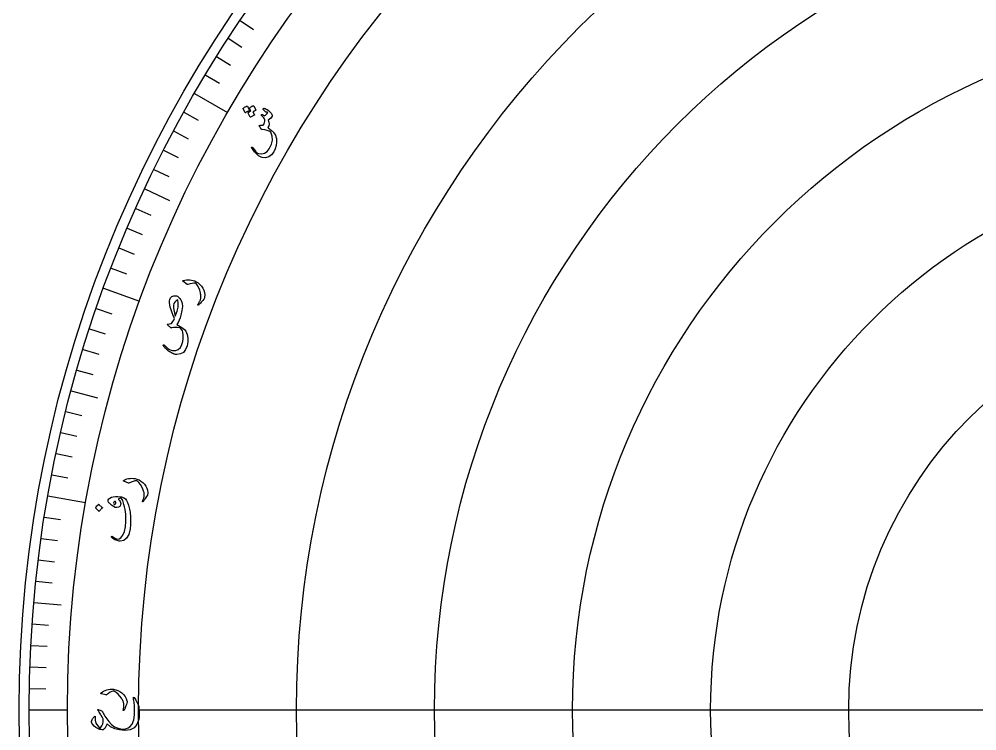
# Model space of a CAD drawing. Header units: millimetres. Extents: x -125 to 125, y -125 to 125.
# Drawn here: x -125 to -28.7, y -2.1 to 69.5 of the extents above; entities that cross this region are included whole.
import ezdxf

# ---------------------------------------------------------------- set-up
doc = ezdxf.new("R2010")
doc.units = ezdxf.units.MM
for name, color, linetype in [('CUT_OUTER', 1, 'Continuous'), ('ENGRAVE', 7, 'Continuous'), ('ENGRAVE_FINE', 8, 'Continuous'), ('TEXT', 5, 'Continuous')]:
    doc.layers.add(name, color=color, linetype=linetype)

msp = doc.modelspace()

# ---------------------------------------------------------------- linework, layer by layer
at = {"layer": 'CUT_OUTER'}
msp.add_circle((0, 0), 125, dxfattribs=at)
at = {"layer": 'ENGRAVE'}
for points in [[(-107.3872, 62), (-104.053, 60.075)], [(-112.3822, 52.4047), (-109.8898, 51.2425)], [(-116.5219, 42.4105), (-112.9041, 41.0937)], [(-119.7748, 32.0936), (-117.1185, 31.3818)], [(-122.1162, 21.5324), (-118.3247, 20.8638)], [(-123.5281, 10.8073), (-120.7886, 10.5676)], [(-124, 0), (-120.15, 0)], [(-113, 0), (113, 0)]]:
    msp.add_lwpolyline(points, dxfattribs=at)
for radius in [124, 120.15, 113, 83.25, 55.5]:
    msp.add_circle((0, 0), radius, dxfattribs=at)
at = {"layer": 'ENGRAVE_FINE'}
for points in [[(-102.8007, 69.3399), (-101.4327, 68.4173)], [(-103.9952, 67.5352), (-102.6113, 66.6366)], [(-105.158, 65.71), (-103.7587, 64.8356)], [(-106.2887, 63.8647), (-104.8744, 63.0149)], [(-108.4528, 60.1164), (-107.0097, 59.3165)], [(-109.4855, 58.2145), (-108.0286, 57.4398)], [(-110.4848, 56.2948), (-109.0146, 55.5457)], [(-111.4505, 54.358), (-109.9675, 53.6347)], [(-113.2796, 50.4353), (-111.7723, 49.7642)], [(-114.1426, 48.4507), (-112.6238, 47.806)], [(-114.9708, 46.4512), (-113.4409, 45.8331)], [(-115.764, 44.4376), (-114.2236, 43.8463)], [(-117.2443, 40.3705), (-115.6842, 39.8333)], [(-117.931, 38.3181), (-116.3618, 37.8082)], [(-118.5818, 36.2541), (-117.0039, 35.7717)], [(-119.1965, 34.179), (-117.6104, 33.7242)], [(-120.3167, 29.9983), (-118.7157, 29.5991)], [(-120.8219, 27.8939), (-119.2142, 27.5228)], [(-121.2903, 25.781), (-119.6764, 25.438)], [(-121.7218, 23.6603), (-120.1021, 23.3455)], [(-122.4734, 19.3979), (-120.8437, 19.1398)], [(-122.7932, 17.2575), (-121.1593, 17.0278)], [(-123.0757, 15.1118), (-121.438, 14.9107)], [(-123.3207, 12.9615), (-121.6798, 12.7891)], [(-123.6979, 8.6498), (-122.052, 8.5347)], [(-123.8301, 6.4897), (-122.1823, 6.4033)], [(-123.9245, 4.3275), (-122.2755, 4.27)], [(-123.9811, 2.1641), (-122.3314, 2.1353)]]:
    msp.add_lwpolyline(points, dxfattribs=at)
for radius in [97.125, 69.375, 41.625]:
    msp.add_circle((0, 0), radius, dxfattribs=at)
at = {"layer": 'TEXT'}
for points in [[(-102.4805, 60.4659), (-102.4827, 60.4749), (-102.4814, 60.4848), (-102.4765, 60.4957), (-102.468, 60.5076), (-102.4251, 60.5426), (-102.3815, 60.5753), (-102.337, 60.6055), (-102.2916, 60.6333), (-102.245, 60.6587), (-102.1967, 60.682), (-102.1467, 60.7031), (-102.0949, 60.7219), (-102.0787, 60.7246), (-102.0658, 60.723), (-102.0561, 60.7172), (-102.0496, 60.7073), (-101.8411, 60.2899), (-101.8397, 60.2784), (-101.8452, 60.2679), (-101.8575, 60.2584), (-101.8768, 60.25), (-101.8932, 60.2425), (-101.9184, 60.2303), (-101.9524, 60.2134), (-101.9951, 60.1917), (-102.047, 60.1647), (-102.1083, 60.1318), (-102.1791, 60.093), (-102.2593, 60.0482), (-102.2713, 60.043), (-102.2806, 60.0424), (-102.2873, 60.0463), (-102.2913, 60.0548)], [(-101.8334, 60.5053), (-101.8356, 60.5142), (-101.8343, 60.5241), (-101.8293, 60.5349), (-101.8208, 60.5467), (-101.778, 60.5814), (-101.7344, 60.6138), (-101.6899, 60.6436), (-101.6446, 60.6711), (-101.598, 60.6962), (-101.5497, 60.7192), (-101.4997, 60.7399), (-101.448, 60.7585), (-101.4347, 60.7601), (-101.4231, 60.7574), (-101.4134, 60.7504), (-101.4055, 60.7391), (-101.1977, 60.3221), (-101.1967, 60.3136), (-101.2019, 60.3049), (-101.2132, 60.296), (-101.2306, 60.287), (-101.2423, 60.2812), (-101.2605, 60.2721), (-101.2852, 60.2596), (-101.3164, 60.2437), (-101.3539, 60.2243), (-101.3972, 60.2012), (-101.4465, 60.1744), (-101.5018, 60.1438), (-101.3462, 59.8391), (-101.3447, 59.8276), (-101.3502, 59.8172), (-101.3625, 59.8077), (-101.3816, 59.7994), (-101.398, 59.7919), (-101.4231, 59.7798), (-101.457, 59.763), (-101.4996, 59.7415), (-101.5513, 59.7147), (-101.6124, 59.682), (-101.683, 59.6434), (-101.7629, 59.5989), (-101.7737, 59.5957), (-101.7822, 59.5966), (-101.7884, 59.6013), (-101.7923, 59.61), (-101.9827, 60.0197), (-101.9849, 60.0287), (-101.9836, 60.0385), (-101.9787, 60.0494), (-101.9702, 60.0612), (-101.9401, 60.0859), (-101.9093, 60.1098), (-101.8779, 60.133), (-101.8458, 60.1554), (-101.8128, 60.1765), (-101.779, 60.196), (-101.7444, 60.2137), (-101.7088, 60.2298)], [(-100.4616, 60.386), (-100.4763, 60.4055), (-100.4841, 60.4238), (-100.485, 60.4411), (-100.4791, 60.4572), (-100.4656, 60.4746), (-100.4494, 60.4865), (-100.4305, 60.4929), (-100.4088, 60.4939), (-100.3383, 60.4859), (-100.2589, 60.4627), (-100.1706, 60.4242), (-100.0734, 60.3705), (-99.924, 60.2672), (-99.794, 60.1491), (-99.6833, 60.0165), (-99.592, 59.8693), (-99.5741, 59.827), (-99.5648, 59.7868), (-99.5639, 59.7487), (-99.5716, 59.7128), (-99.6293, 59.6006), (-99.718, 59.4956), (-99.8375, 59.3977), (-99.988, 59.3068), (-99.9005, 59.1032), (-99.8764, 58.91), (-99.9157, 58.7268), (-100.0185, 58.5534), (-99.9279, 58.4928), (-99.8423, 58.4317), (-99.7619, 58.3703), (-99.6864, 58.3085), (-99.6155, 58.2461), (-99.5485, 58.1827), (-99.4855, 58.1182), (-99.4264, 58.0528), (-99.3266, 57.9229), (-99.2477, 57.7803), (-99.1895, 57.625), (-99.152, 57.4569), (-99.1268, 57.1008), (-99.1604, 56.7599), (-99.2529, 56.4337), (-99.4044, 56.1218), (-99.6424, 55.8084), (-99.9159, 55.6078), (-100.2254, 55.5201), (-100.5716, 55.5453), (-100.6806, 55.5829), (-100.7996, 55.645), (-100.9287, 55.7316), (-101.0677, 55.8427), (-101.2126, 55.9781), (-101.3544, 56.1348), (-101.4932, 56.3129), (-101.6289, 56.5125), (-101.6365, 56.5267), (-101.6398, 56.5407), (-101.6387, 56.5545), (-101.6334, 56.5681), (-101.6252, 56.5802), (-101.6157, 56.5893), (-101.6049, 56.5954), (-101.5927, 56.5986), (-101.5783, 56.5973), (-101.5653, 56.5922), (-101.5536, 56.5835), (-101.5431, 56.571), (-101.3595, 56.3112), (-101.1964, 56.1192), (-101.054, 55.9948), (-100.9326, 55.9377), (-100.6118, 55.9075), (-100.3257, 55.9803), (-100.0739, 56.1562), (-99.8558, 56.4351), (-99.6416, 56.8762), (-99.5445, 57.2984), (-99.565, 57.7028), (-99.7034, 58.0901), (-99.8828, 58.1935), (-100.0888, 58.2744), (-100.3213, 58.3327), (-100.5805, 58.3682), (-100.6081, 58.3696), (-100.6304, 58.3747), (-100.6477, 58.3836), (-100.6597, 58.3962), (-100.6956, 58.4491), (-100.729, 58.4992), (-100.76, 58.5463), (-100.7886, 58.5906), (-100.8142, 58.6316), (-100.8362, 58.6692), (-100.8547, 58.7031), (-100.8696, 58.7336), (-100.8746, 58.7488), (-100.873, 58.761), (-100.8651, 58.7702), (-100.8506, 58.7764), (-100.8412, 58.7785), (-100.8272, 58.7808), (-100.8085, 58.7834), (-100.7852, 58.7862), (-100.7575, 58.7888), (-100.7258, 58.7906), (-100.6902, 58.7915), (-100.6506, 58.7916), (-100.5732, 58.7935), (-100.5147, 58.799), (-100.4751, 58.808), (-100.4543, 58.8205), (-100.3766, 58.9307), (-100.3283, 59.0581), (-100.3092, 59.2028), (-100.3194, 59.365), (-100.3467, 59.4379), (-100.4076, 59.5301), (-100.5021, 59.6414), (-100.6301, 59.7721), (-100.6422, 59.7846), (-100.65, 59.7991), (-100.6537, 59.8157), (-100.6532, 59.8342), (-100.6504, 59.8503), (-100.6446, 59.8639), (-100.6358, 59.8749), (-100.624, 59.8834), (-100.5861, 59.8839), (-100.5302, 59.8593), (-100.4562, 59.8096), (-100.3641, 59.7347), (-100.2557, 59.7919), (-100.1624, 59.8663), (-100.0843, 59.958), (-100.0212, 60.0669), (-100.0544, 60.0849), (-100.0831, 60.0966), (-100.1075, 60.1017), (-100.1274, 60.1005), (-100.1474, 60.0973), (-100.1646, 60.0986), (-100.1793, 60.1044), (-100.1912, 60.1146)], [(-108.5349, 43.1016), (-108.5425, 43.1078), (-108.5481, 43.1138), (-108.5516, 43.1198), (-108.5531, 43.1256), (-108.5489, 43.1396), (-108.5364, 43.1538), (-108.5154, 43.1681), (-108.486, 43.1826), (-108.347, 43.229), (-108.1967, 43.2567), (-108.035, 43.2657), (-107.8619, 43.2561), (-107.6818, 43.2304), (-107.5103, 43.1899), (-107.3475, 43.1349), (-107.1933, 43.0653), (-107.0037, 42.9402), (-106.8333, 42.7913), (-106.682, 42.6188), (-106.5497, 42.4228), (-106.4438, 42.2097), (-106.3765, 41.9878), (-106.3478, 41.7571), (-106.3575, 41.5173), (-106.3673, 41.4558), (-106.386, 41.3979), (-106.4138, 41.3435), (-106.4505, 41.2925), (-106.5476, 41.1798), (-106.6363, 41.0783), (-106.7168, 40.9882), (-106.789, 40.9094), (-106.8529, 40.8423), (-106.9083, 40.7872), (-106.9552, 40.7441), (-106.9938, 40.7131), (-107.0042, 40.7076), (-107.0137, 40.7044), (-107.0223, 40.7036), (-107.03, 40.7051), (-107.039, 40.7096), (-107.0467, 40.7156), (-107.0531, 40.7231), (-107.0583, 40.7322), (-107.061, 40.7424), (-107.06, 40.7533), (-107.0553, 40.7647), (-107.0468, 40.7768), (-106.9937, 40.8497), (-106.9457, 40.9205), (-106.903, 40.9891), (-106.8656, 41.0557), (-106.8331, 41.1208), (-106.8054, 41.185), (-106.7825, 41.2483), (-106.7645, 41.3108), (-106.7509, 41.3748), (-106.7416, 41.4429), (-106.7366, 41.5151), (-106.7358, 41.5913), (-106.7396, 41.6717), (-106.7482, 41.7565), (-106.7616, 41.8456), (-106.7799, 41.9391), (-106.8502, 42.2094), (-106.9451, 42.4552), (-107.0647, 42.6764), (-107.2092, 42.8729), (-107.2217, 42.8869), (-107.238, 42.8982), (-107.2581, 42.907), (-107.2821, 42.9131), (-107.4366, 42.9168), (-107.6175, 42.8978), (-107.8249, 42.8557), (-108.0586, 42.7904), (-108.0724, 42.7889), (-108.084, 42.7894), (-108.0935, 42.7917), (-108.1008, 42.796)], [(-109.8683, 41.2831), (-109.7795, 41.4437), (-109.6459, 41.5581), (-109.4676, 41.626), (-109.2448, 41.6474), (-109.1691, 41.6303), (-109.092, 41.5919), (-109.0132, 41.5321), (-108.933, 41.451), (-108.8588, 41.3647), (-108.7984, 41.2893), (-108.7518, 41.2247), (-108.7191, 41.1709), (-108.6249, 40.8943), (-108.5967, 40.5579), (-108.6338, 40.1617), (-108.7356, 39.705), (-108.8183, 39.4382), (-108.9144, 39.1892), (-109.024, 38.958), (-109.1473, 38.7445), (-108.8098, 38.5642), (-108.5476, 38.3934), (-108.3607, 38.2319), (-108.2491, 38.0798), (-108.1144, 37.7375), (-108.049, 37.3802), (-108.0528, 37.0074), (-108.1256, 36.6186), (-108.2757, 36.2344), (-108.4945, 35.9603), (-108.7828, 35.7959), (-109.1414, 35.7411), (-109.1934, 35.7434), (-109.2468, 35.7488), (-109.3015, 35.7573), (-109.3576, 35.769), (-109.4146, 35.7842), (-109.4718, 35.8036), (-109.5295, 35.8272), (-109.5874, 35.8549), (-109.689, 35.907), (-109.7875, 35.9635), (-109.8827, 36.0244), (-109.9749, 36.0898), (-110.0636, 36.1591), (-110.1488, 36.2321), (-110.2304, 36.3088), (-110.3083, 36.3891), (-110.3394, 36.4236), (-110.3687, 36.4572), (-110.3963, 36.4899), (-110.4222, 36.5217), (-110.4463, 36.5523), (-110.469, 36.5814), (-110.4901, 36.609), (-110.5097, 36.635), (-110.5199, 36.6524), (-110.5244, 36.6685), (-110.5232, 36.6834), (-110.5163, 36.6971), (-110.5054, 36.7105), (-110.4939, 36.7196), (-110.4817, 36.7244), (-110.469, 36.725), (-110.4557, 36.7219), (-110.442, 36.716), (-110.4279, 36.7072), (-110.4134, 36.6956), (-110.3712, 36.6418), (-110.3227, 36.588), (-110.2682, 36.5343), (-110.2074, 36.4806), (-110.0475, 36.3572), (-109.8897, 36.2618), (-109.7343, 36.1943), (-109.5813, 36.1546), (-109.2668, 36.1514), (-109.0054, 36.2478), (-108.7968, 36.4437), (-108.6405, 36.7393), (-108.5524, 37.046), (-108.5095, 37.3589), (-108.512, 37.6785), (-108.5597, 38.0051), (-108.5904, 38.1096), (-108.6379, 38.2071), (-108.7021, 38.2978), (-108.783, 38.3816), (-108.7947, 38.3922), (-108.8104, 38.4008), (-108.8303, 38.4075), (-108.8543, 38.4122), (-109.0871, 38.4464), (-109.2977, 38.4583), (-109.4861, 38.4478), (-109.6521, 38.4149), (-109.683, 38.4076), (-109.7086, 38.406), (-109.7287, 38.4099), (-109.7435, 38.4196), (-110.0898, 38.7109), (-110.1123, 38.7432), (-110.1173, 38.7686), (-110.1049, 38.7873), (-110.0751, 38.7991), (-109.7048, 38.8712), (-109.625, 38.9514), (-109.5463, 39.0628), (-109.4686, 39.2053), (-109.3919, 39.3789), (-109.5215, 39.6649), (-109.6351, 39.9466), (-109.7325, 40.224), (-109.814, 40.4969), (-109.8717, 40.751), (-109.8999, 40.9669), (-109.8987, 41.1443), (-109.8683, 41.2831)], [(-109.0638, 41.2516), (-109.2328, 41.1456), (-109.3595, 41.0157), (-109.4438, 40.8622), (-109.4856, 40.6852), (-109.4892, 40.4779), (-109.4604, 40.2286), (-109.399, 39.9376), (-109.3047, 39.6052), (-109.1284, 40.0836), (-109.0292, 40.517), (-109.0075, 40.9061), (-109.0638, 41.2516)], [(-114.4889, 23.0185), (-114.4975, 23.0232), (-114.5041, 23.0281), (-114.5087, 23.0333), (-114.5112, 23.0388), (-114.5096, 23.0533), (-114.4997, 23.0695), (-114.4816, 23.0874), (-114.4553, 23.1069), (-114.3269, 23.1773), (-114.1839, 23.2314), (-114.0264, 23.2692), (-113.8544, 23.2907), (-113.6726, 23.2975), (-113.4967, 23.2884), (-113.3266, 23.2633), (-113.1624, 23.2224), (-112.9535, 23.1332), (-112.7593, 23.0171), (-112.5796, 22.8745), (-112.4145, 22.7052), (-112.2722, 22.5145), (-112.1664, 22.3082), (-112.0968, 22.0863), (-112.0635, 21.8486), (-112.0622, 21.7864), (-112.0703, 21.7261), (-112.0879, 21.6675), (-112.1149, 21.6108), (-112.1903, 21.4826), (-112.2595, 21.3669), (-112.3226, 21.2638), (-112.3795, 21.1734), (-112.4304, 21.096), (-112.475, 21.0319), (-112.5135, 20.9811), (-112.5459, 20.9437), (-112.5552, 20.9364), (-112.564, 20.9315), (-112.5723, 20.9292), (-112.5801, 20.9294), (-112.5898, 20.9321), (-112.5984, 20.9367), (-112.6061, 20.9429), (-112.6128, 20.951), (-112.6173, 20.9605), (-112.6182, 20.9714), (-112.6156, 20.9835), (-112.6095, 20.9969), (-112.5702, 21.0781), (-112.5357, 21.1563), (-112.506, 21.2315), (-112.481, 21.3037), (-112.4607, 21.3735), (-112.4449, 21.4416), (-112.4337, 21.508), (-112.4271, 21.5727), (-112.4252, 21.6381), (-112.4282, 21.7068), (-112.4361, 21.7787), (-112.449, 21.8538), (-112.4671, 21.9323), (-112.4907, 22.0142), (-112.5198, 22.0994), (-112.5545, 22.1881), (-112.672, 22.4416), (-112.8093, 22.6664), (-112.9665, 22.8627), (-113.1438, 23.0303), (-113.1585, 23.0418), (-113.1766, 23.05), (-113.198, 23.055), (-113.2226, 23.0568), (-113.3753, 23.0329), (-113.5499, 22.9818), (-113.7464, 22.9033), (-113.9648, 22.7973), (-113.9781, 22.7934), (-113.9896, 22.7918), (-113.9993, 22.7924), (-114.0073, 22.7953)], [(-116.0528, 21.0213), (-116.0415, 21.1253), (-115.9838, 21.2202), (-115.8799, 21.3058), (-115.7297, 21.3821), (-115.5418, 21.4399), (-115.3249, 21.4701), (-115.079, 21.4729), (-114.804, 21.4482), (-114.7055, 21.4328), (-114.6157, 21.4091), (-114.5347, 21.3772), (-114.4624, 21.3371), (-114.3255, 21.2178), (-114.2036, 21.0556), (-114.0966, 20.8507), (-114.0042, 20.6032), (-113.9651, 20.4661), (-113.9301, 20.3256), (-113.8992, 20.1817), (-113.8723, 20.0345), (-113.8495, 19.8835), (-113.8308, 19.7285), (-113.8162, 19.5694), (-113.8057, 19.4063), (-113.7988, 19.2432), (-113.7953, 19.0844), (-113.7951, 18.9298), (-113.7983, 18.7793), (-113.8052, 18.6328), (-113.8163, 18.4899), (-113.8315, 18.3506), (-113.8508, 18.215), (-113.9859, 17.6576), (-114.1984, 17.2649), (-114.49, 17.0365), (-114.8618, 16.973), (-114.9446, 16.9817), (-115.0377, 17.0003), (-115.1411, 17.029), (-115.2547, 17.0677), (-115.3778, 17.1215), (-115.4951, 17.1884), (-115.6065, 17.2682), (-115.7119, 17.3611), (-115.7237, 17.3743), (-115.7312, 17.3889), (-115.7347, 17.4049), (-115.7341, 17.4222), (-115.7294, 17.4382), (-115.7207, 17.4504), (-115.708, 17.4586), (-115.6914, 17.463), (-115.6737, 17.4636), (-115.6578, 17.4606), (-115.6438, 17.4539), (-115.6317, 17.4435), (-115.3813, 17.2644), (-115.1566, 17.1837), (-114.9577, 17.201), (-114.7845, 17.3157), (-114.5795, 17.5947), (-114.4269, 17.9596), (-114.3258, 18.411), (-114.2751, 18.9492), (-114.2698, 19.1883), (-114.2755, 19.4297), (-114.292, 19.6734), (-114.3195, 19.9197), (-114.3578, 20.1681), (-114.407, 20.4185), (-114.4673, 20.671), (-114.5384, 20.9255), (-114.587, 21.0632), (-114.6467, 21.1715), (-114.7177, 21.2504), (-114.8001, 21.2999), (-114.8643, 21.2934), (-114.9253, 21.2757), (-114.9831, 21.2468), (-115.0378, 21.2067), (-115.0411, 21.2014), (-115.0389, 21.1937), (-115.0312, 21.1838), (-115.018, 21.1714), (-114.9141, 21.0765), (-114.841, 20.9782), (-114.7985, 20.8763), (-114.7868, 20.7709), (-114.8172, 20.5877), (-114.8957, 20.4564), (-115.0225, 20.377), (-115.1978, 20.3494), (-115.3434, 20.3761), (-115.5129, 20.4566), (-115.7063, 20.5911), (-115.9232, 20.78), (-115.975, 20.8368), (-116.0138, 20.8959), (-116.0398, 20.9574), (-116.0528, 21.0213)], [(-117.3027, 20.2974), (-117.3079, 20.305), (-117.3102, 20.3148), (-117.3094, 20.3267), (-117.3056, 20.3408), (-117.248, 20.435), (-117.1824, 20.5217), (-117.1089, 20.6009), (-117.0275, 20.6726), (-117.0159, 20.6789), (-117.0051, 20.6807), (-116.9951, 20.6779), (-116.9859, 20.6706), (-116.6424, 20.3591), (-116.6347, 20.3484), (-116.6345, 20.3364), (-116.6418, 20.323), (-116.6565, 20.3082), (-116.6692, 20.2954), (-116.6884, 20.2751), (-116.7142, 20.2472), (-116.7466, 20.2118), (-116.7855, 20.1682), (-116.8312, 20.1157), (-116.8837, 20.0543), (-116.9429, 19.984), (-116.9523, 19.9749), (-116.9608, 19.971), (-116.9684, 19.9723), (-116.9752, 19.9788)], [(-115.3265, 20.9479), (-115.3459, 20.9709), (-115.3678, 20.9805), (-115.3921, 20.9767), (-115.4188, 20.9594), (-115.4899, 20.8823), (-115.5171, 20.8078), (-115.5005, 20.736), (-115.4401, 20.667), (-115.4198, 20.6558), (-115.401, 20.6508), (-115.3838, 20.652), (-115.368, 20.6594), (-115.3101, 20.723), (-115.2839, 20.7922), (-115.2893, 20.8672), (-115.3265, 20.9479)], [(-116.7685, 1.6402), (-116.7778, 1.6433), (-116.7852, 1.647), (-116.7906, 1.6512), (-116.7941, 1.6561), (-116.7951, 1.6707), (-116.7884, 1.6885), (-116.7739, 1.7093), (-116.7517, 1.7333), (-116.6383, 1.8261), (-116.5076, 1.9055), (-116.3598, 1.9715), (-116.1946, 2.0242), (-116.0171, 2.0642), (-115.8425, 2.0875), (-115.6707, 2.094), (-115.5018, 2.0839), (-115.2801, 2.0345), (-115.0679, 1.956), (-114.8651, 1.8487), (-114.6717, 1.7126), (-114.4969, 1.5512), (-114.355, 1.3678), (-114.246, 1.1624), (-114.1697, 0.9348), (-114.157, 0.8739), (-114.1539, 0.8131), (-114.1604, 0.7524), (-114.1766, 0.6917), (-114.2272, 0.5518), (-114.274, 0.4254), (-114.3172, 0.3125), (-114.3566, 0.2132), (-114.3923, 0.1277), (-114.4245, 0.0565), (-114.4531, -0.0005), (-114.4781, -0.0432), (-114.4858, -0.0521), (-114.4935, -0.0584), (-114.5013, -0.0622), (-114.509, -0.0635), (-114.519, -0.0626), (-114.5284, -0.0597), (-114.5371, -0.055), (-114.5452, -0.0483), (-114.5513, -0.0397), (-114.5542, -0.0292), (-114.5539, -0.0168), (-114.5503, -0.0025), (-114.5266, 0.0845), (-114.507, 0.1677), (-114.4915, 0.2471), (-114.4802, 0.3226), (-114.473, 0.395), (-114.47, 0.4648), (-114.4712, 0.5321), (-114.4765, 0.5969), (-114.4866, 0.6616), (-114.5022, 0.7286), (-114.5232, 0.7978), (-114.5496, 0.8693), (-114.5818, 0.9431), (-114.62, 1.0193), (-114.6643, 1.0978), (-114.7146, 1.1786), (-114.8766, 1.4062), (-115.0527, 1.6021), (-115.2432, 1.7662), (-115.4483, 1.8984), (-115.4649, 1.907), (-115.4842, 1.9118), (-115.5061, 1.9128), (-115.5307, 1.91), (-115.6764, 1.8585), (-115.8386, 1.7763), (-116.0174, 1.6632), (-116.2127, 1.5189), (-116.225, 1.5127), (-116.236, 1.5089), (-116.2457, 1.5078), (-116.2541, 1.5092)], [(-117.7016, -1.319), (-117.7245, -1.2373), (-117.7241, -1.1481), (-117.7005, -1.0516), (-117.6536, -0.9477), (-117.6229, -0.8948), (-117.5918, -0.8461), (-117.5603, -0.8017), (-117.5285, -0.7615), (-117.4966, -0.7256), (-117.465, -0.694), (-117.4338, -0.6666), (-117.4028, -0.6435), (-117.3725, -0.628), (-117.3538, -0.6341), (-117.3465, -0.6617), (-117.3508, -0.7109), (-117.3691, -1.0226), (-117.2991, -1.3106), (-117.141, -1.5743), (-116.895, -1.8132), (-116.8791, -1.8198), (-116.8626, -1.8192), (-116.8456, -1.8115), (-116.8281, -1.7966), (-116.6896, -1.6055), (-116.5987, -1.3998), (-116.5553, -1.1794), (-116.5594, -0.9441), (-116.5681, -0.9018), (-116.5885, -0.8473), (-116.6206, -0.7805), (-116.6643, -0.7016), (-116.7529, -0.5577), (-116.8308, -0.4303), (-116.8983, -0.3197), (-116.9553, -0.2258), (-117.0018, -0.1486), (-117.038, -0.0883), (-117.0639, -0.0448), (-117.0794, -0.0182), (-117.0913, 0.0198), (-117.0806, 0.0403), (-117.0474, 0.0432), (-116.9916, 0.0286), (-116.8452, -0.0275), (-116.7361, -0.0764), (-116.6645, -0.1181), (-116.6302, -0.1527), (-116.5796, -0.2592), (-116.5207, -0.3717), (-116.4536, -0.4902), (-116.3784, -0.6146), (-116.2949, -0.745), (-116.2031, -0.8812), (-116.1031, -1.0233), (-115.9947, -1.1712), (-115.7259, -1.4664), (-115.4115, -1.6878), (-115.0521, -1.8357), (-114.648, -1.9107), (-114.4286, -1.9109), (-114.2253, -1.8732), (-114.0381, -1.798), (-113.8669, -1.6854), (-113.639, -1.4081), (-113.4852, -1.0035), (-113.4042, -0.4715), (-113.394, 0.1887), (-113.4003, 0.2908), (-113.409, 0.4008), (-113.4201, 0.5186), (-113.4337, 0.6444), (-113.4499, 0.7777), (-113.4692, 0.9184), (-113.4914, 1.0664), (-113.5167, 1.2217), (-113.5193, 1.2485), (-113.5174, 1.2683), (-113.5112, 1.2812), (-113.5004, 1.287), (-113.4485, 1.2616), (-113.3702, 1.161), (-113.2654, 0.9856), (-113.1337, 0.7356), (-113.0614, 0.5839), (-113.0075, 0.4514), (-112.9721, 0.3378), (-112.9552, 0.2431), (-112.9283, -0.109), (-112.9237, -0.4285), (-112.9416, -0.7155), (-112.9823, -0.9702), (-113.1613, -1.4527), (-113.451, -1.7951), (-113.8525, -1.9973), (-114.3666, -2.0583), (-114.9085, -2.0101), (-115.3878, -1.8846), (-115.8042, -1.6813), (-116.1574, -1.3996), (-116.2382, -1.587), (-116.3205, -1.7398), (-116.4045, -1.858), (-116.4903, -1.9414), (-116.5251, -1.9643), (-116.5632, -1.9801), (-116.6047, -1.9889), (-116.6495, -1.9907), (-116.7704, -1.9749), (-116.885, -1.9493), (-116.9934, -1.9138), (-117.0954, -1.8683), (-117.3012, -1.747), (-117.4708, -1.6149), (-117.6043, -1.4722), (-117.7016, -1.319)]]:
    msp.add_lwpolyline(points, close=True, dxfattribs=at)

doc.saveas('drawing.dxf')
